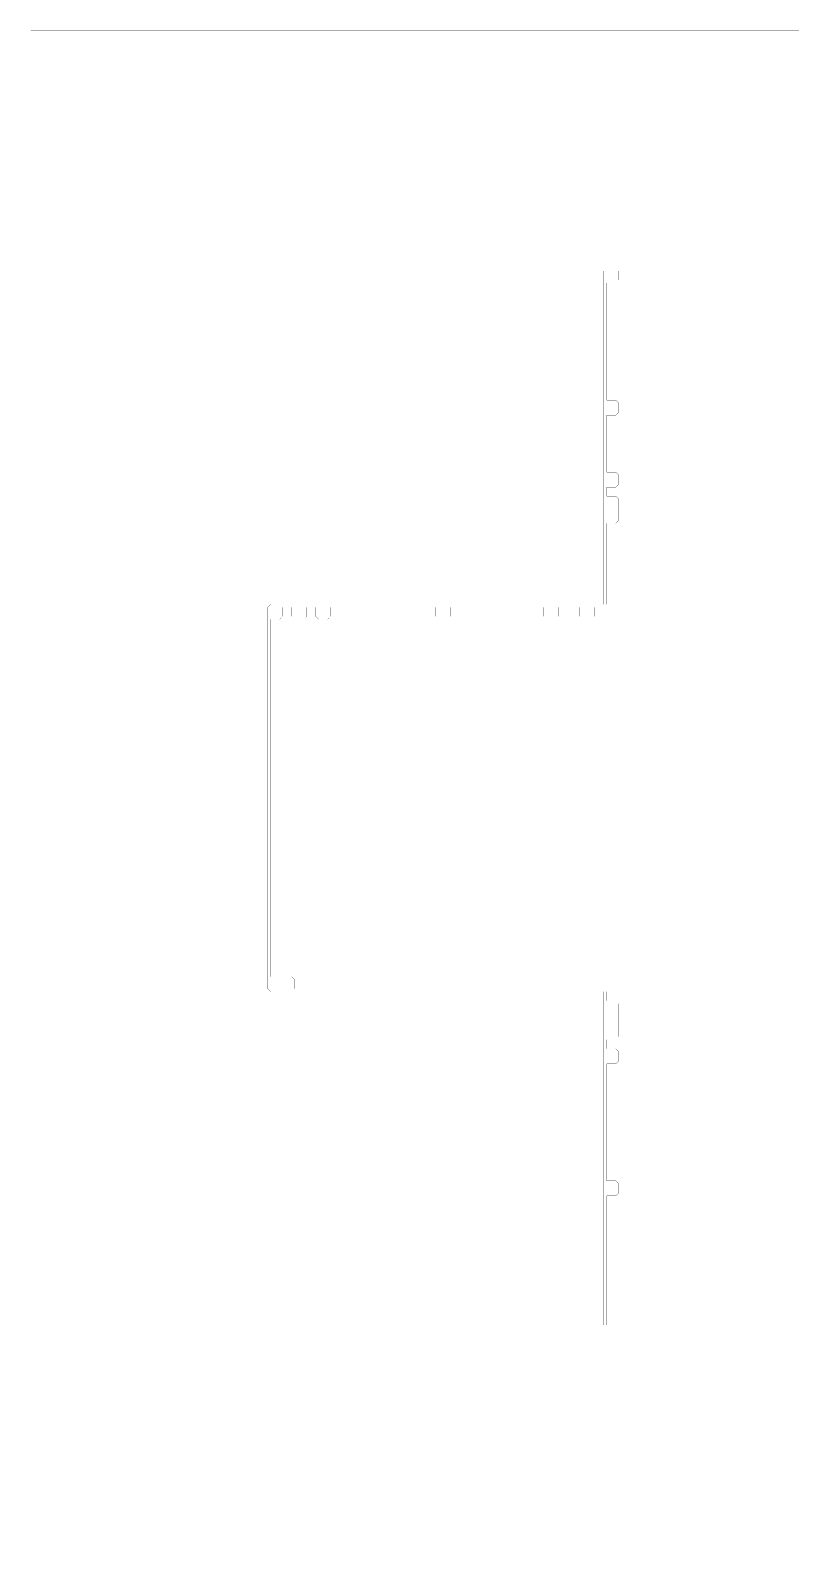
# Model space of a CAD drawing. Header units: metres. Extents: x 0 to 4960, y -4960 to 0.
# Drawn here: x 0 to 2480, y -4960 to 0 of the extents above; entities that cross this region are included whole.
import ezdxf

# ---------------------------------------------------------------- set-up
doc = ezdxf.new("R2010")
doc.units = ezdxf.units.M
doc.layers.add('conductor', color=1, linetype='Continuous')
doc.layers.add('substrate', color=5, linetype='Continuous')

msp = doc.modelspace()

# ---------------------------------------------------------------- linework, layer by layer
at = {"layer": 'conductor', "const_width": 0.5}
msp.add_lwpolyline([(2484.9, -776.5), (2475.2, -776.5), (2465.5, -776.5), (2455.8, -776.5), (2446.1, -776.5), (2436.3, -776.5), (2426.6, -776.5), (2416.9, -776.5), (2407.2, -776.5), (2397.5, -776.5), (2387.8, -776.5), (2378.1, -776.5), (2368.4, -776.5), (2358.7, -776.5), (2349, -776.5), (2339.3, -776.5), (2329.6, -776.5), (2319.9, -776.5), (2310.2, -776.5), (2300.5, -776.5), (2290.7, -776.5), (2281, -776.5), (2271.3, -776.5), (2261.6, -776.5), (2251.9, -776.5), (2242.2, -776.5), (2232.5, -776.5), (2222.8, -776.5), (2213.1, -776.5), (2203.4, -776.5), (2193.7, -776.5), (2184, -776.5), (2174.3, -776.5), (2164.6, -776.5), (2154.9, -776.5), (2145.2, -776.5), (2135.4, -776.5), (2125.7, -776.5), (2116, -776.5), (2106.3, -776.5), (2096.6, -776.5), (2086.9, -776.5), (2077.2, -776.5), (2067.5, -776.5), (2057.8, -776.5), (2048.1, -776.5), (2038.4, -776.5), (2028.7, -776.5), (2019, -776.5), (2009.3, -776.5), (1999.6, -776.5), (1989.8, -776.5), (1980.1, -776.5), (1970.4, -776.5), (1960.7, -776.5), (1951, -776.5), (1941.3, -776.5), (1931.6, -776.5), (1921.9, -776.5), (1912.2, -776.5), (1902.5, -776.5), (1902.5, -786.2), (1902.5, -795.9), (1902.5, -805.6), (1892.8, -815.4), (1883.1, -815.4), (1873.4, -815.4), (1863.7, -815.4), (1863.7, -825.1), (1863.7, -834.8), (1863.7, -844.5), (1863.7, -854.2), (1863.7, -863.9), (1863.7, -873.6), (1863.7, -883.3), (1863.7, -893), (1863.7, -902.7), (1863.7, -912.4), (1863.7, -922.1), (1863.7, -931.8), (1863.7, -941.5), (1863.7, -951.2), (1863.7, -960.9), (1863.7, -970.7), (1863.7, -980.4), (1863.7, -990.1), (1863.7, -999.8), (1863.7, -1009.5), (1863.7, -1019.2), (1863.7, -1028.9), (1863.7, -1038.6), (1863.7, -1048.3), (1863.7, -1058), (1863.7, -1067.7), (1863.7, -1077.4), (1863.7, -1087.1), (1863.7, -1096.8), (1863.7, -1106.5), (1863.7, -1116.3), (1863.7, -1126), (1863.7, -1135.7), (1863.7, -1145.4), (1863.7, -1155.1), (1863.7, -1164.8), (1863.7, -1174.5), (1863.7, -1184.2), (1863.7, -1193.9), (1873.4, -1193.9), (1883.1, -1193.9), (1892.8, -1193.9), (1902.5, -1203.6), (1902.5, -1213.3), (1902.5, -1223), (1902.5, -1232.7), (1892.8, -1242.4), (1883.1, -1242.4), (1873.4, -1242.4), (1863.7, -1242.4), (1863.7, -1252.1), (1863.7, -1261.9), (1863.7, -1271.6), (1863.7, -1281.3), (1863.7, -1291), (1863.7, -1300.7), (1863.7, -1310.4), (1863.7, -1320.1), (1863.7, -1329.8), (1863.7, -1339.5), (1863.7, -1349.2), (1863.7, -1358.9), (1863.7, -1368.6), (1863.7, -1378.3), (1863.7, -1388), (1863.7, -1397.7), (1863.7, -1407.5), (1863.7, -1417.2), (1863.7, -1426.9), (1873.4, -1426.9), (1883.1, -1426.9), (1892.8, -1426.9), (1902.5, -1436.6), (1902.5, -1446.3), (1902.5, -1456), (1902.5, -1465.7), (1892.8, -1475.4), (1883.1, -1475.4), (1873.4, -1475.4), (1863.7, -1475.4), (1863.7, -1485.1), (1863.7, -1494.8), (1863.7, -1504.5), (1873.4, -1504.5), (1883.1, -1504.5), (1892.8, -1504.5), (1902.5, -1514.2), (1902.5, -1523.9), (1902.5, -1533.6), (1902.5, -1543.3), (1902.5, -1553), (1902.5, -1562.8), (1902.5, -1572.5), (1902.5, -1582.2), (1892.8, -1591.9), (1883.1, -1591.9), (1873.4, -1591.9), (1863.7, -1591.9), (1863.7, -1601.6), (1863.7, -1611.3), (1863.7, -1621), (1863.7, -1630.7), (1863.7, -1640.4), (1863.7, -1650.1), (1863.7, -1659.8), (1863.7, -1669.5), (1863.7, -1679.2), (1863.7, -1688.9), (1863.7, -1698.6), (1863.7, -1708.4), (1863.7, -1718.1), (1863.7, -1727.8), (1863.7, -1737.5), (1863.7, -1747.2), (1863.7, -1756.9), (1863.7, -1766.6), (1863.7, -1776.3), (1863.7, -1786), (1863.7, -1795.7), (1863.7, -1805.4), (1863.7, -1815.1), (1863.7, -1824.8), (1863.7, -1834.5), (1863.7, -1844.2), (1863.7, -1854), (1854, -1863.7), (1844.2, -1863.7), (1834.5, -1863.7), (1824.8, -1863.7), (1824.8, -1873.4), (1824.8, -1883.1), (1824.8, -1892.8), (1815.1, -1902.5), (1805.4, -1902.5), (1795.7, -1902.5), (1786, -1902.5), (1776.3, -1892.8), (1776.3, -1883.1), (1776.3, -1873.4), (1776.3, -1863.7), (1766.6, -1863.7), (1756.9, -1863.7), (1747.2, -1863.7), (1737.5, -1863.7), (1727.8, -1863.7), (1718.1, -1863.7), (1708.4, -1863.7), (1708.4, -1873.4), (1708.4, -1883.1), (1708.4, -1892.8), (1698.6, -1902.5), (1688.9, -1902.5), (1679.2, -1902.5), (1669.5, -1902.5), (1659.8, -1892.8), (1659.8, -1883.1), (1659.8, -1873.4), (1659.8, -1863.7), (1650.1, -1863.7), (1640.4, -1863.7), (1630.7, -1863.7), (1621, -1863.7), (1611.3, -1863.7), (1601.6, -1863.7), (1591.9, -1863.7), (1582.2, -1863.7), (1572.5, -1863.7), (1562.8, -1863.7), (1553, -1863.7), (1543.3, -1863.7), (1533.6, -1863.7), (1523.9, -1863.7), (1514.2, -1863.7), (1504.5, -1863.7), (1494.8, -1863.7), (1485.1, -1863.7), (1475.4, -1863.7), (1465.7, -1863.7), (1456, -1863.7), (1446.3, -1863.7), (1436.6, -1863.7), (1426.9, -1863.7), (1417.2, -1863.7), (1407.5, -1863.7), (1397.7, -1863.7), (1388, -1863.7), (1378.3, -1863.7), (1368.6, -1863.7), (1358.9, -1863.7), (1358.9, -1873.4), (1358.9, -1883.1), (1358.9, -1892.8), (1349.2, -1902.5), (1339.5, -1902.5), (1329.8, -1902.5), (1320.1, -1902.5), (1310.4, -1892.8), (1310.4, -1883.1), (1310.4, -1873.4), (1310.4, -1863.7), (1300.7, -1863.7), (1291, -1863.7), (1281.3, -1863.7), (1271.6, -1863.7), (1261.9, -1863.7), (1252.1, -1863.7), (1242.4, -1863.7), (1232.7, -1863.7), (1223, -1863.7), (1213.3, -1863.7), (1203.6, -1863.7), (1193.9, -1863.7), (1184.2, -1863.7), (1174.5, -1863.7), (1164.8, -1863.7), (1155.1, -1863.7), (1145.4, -1863.7), (1135.7, -1863.7), (1126, -1863.7), (1116.3, -1863.7), (1106.5, -1863.7), (1096.8, -1863.7), (1087.1, -1863.7), (1077.4, -1863.7), (1067.7, -1863.7), (1058, -1863.7), (1048.3, -1863.7), (1038.6, -1863.7), (1028.9, -1863.7), (1019.2, -1863.7), (1009.5, -1863.7), (999.8, -1863.7), (990.1, -1863.7), (980.4, -1863.7), (970.7, -1863.7), (970.7, -1873.4), (970.7, -1883.1), (970.7, -1892.8), (960.9, -1902.5), (951.2, -1902.5), (941.5, -1902.5), (931.8, -1902.5), (922.1, -1892.8), (922.1, -1883.1), (922.1, -1873.4), (922.1, -1863.7), (912.4, -1863.7), (902.7, -1863.7), (893, -1863.7), (893, -1873.4), (893, -1883.1), (893, -1892.8), (883.3, -1902.5), (873.6, -1902.5), (863.9, -1902.5), (854.2, -1902.5), (844.5, -1892.8), (844.5, -1883.1), (844.5, -1873.4), (844.5, -1863.7), (834.8, -1863.7), (825.1, -1863.7), (815.4, -1863.7), (815.4, -1873.4), (815.4, -1883.1), (815.4, -1892.8), (805.6, -1902.5), (795.9, -1902.5), (786.2, -1902.5), (776.5, -1902.5), (776.5, -1912.2), (776.5, -1921.9), (776.5, -1931.6), (776.5, -1941.3), (776.5, -1951), (776.5, -1960.7), (776.5, -1970.4), (776.5, -1980.1), (776.5, -1989.8), (776.5, -1999.6), (776.5, -2009.3), (776.5, -2019), (776.5, -2028.7), (776.5, -2038.4), (776.5, -2048.1), (776.5, -2057.8), (776.5, -2067.5), (776.5, -2077.2), (776.5, -2086.9), (776.5, -2096.6), (776.5, -2106.3), (776.5, -2116), (776.5, -2125.7), (776.5, -2135.4), (776.5, -2145.2), (776.5, -2154.9), (776.5, -2164.6), (776.5, -2174.3), (776.5, -2184), (776.5, -2193.7), (776.5, -2203.4), (776.5, -2213.1), (776.5, -2222.8), (776.5, -2232.5), (776.5, -2242.2), (776.5, -2251.9), (776.5, -2261.6), (776.5, -2271.3), (776.5, -2281), (776.5, -2290.7), (776.5, -2300.5), (776.5, -2310.2), (776.5, -2319.9), (776.5, -2329.6), (776.5, -2339.3), (776.5, -2349), (776.5, -2358.7), (776.5, -2368.4), (776.5, -2378.1), (776.5, -2387.8), (776.5, -2397.5), (776.5, -2407.2), (776.5, -2416.9), (776.5, -2426.6), (776.5, -2436.3), (776.5, -2446.1), (776.5, -2455.8), (776.5, -2465.5), (776.5, -2475.2), (776.5, -2484.9), (776.5, -2494.6), (776.5, -2504.3), (776.5, -2514), (776.5, -2523.7), (776.5, -2533.4), (776.5, -2543.1), (776.5, -2552.8), (776.5, -2562.5), (776.5, -2572.2), (776.5, -2581.9), (776.5, -2591.7), (776.5, -2601.4), (776.5, -2611.1), (776.5, -2620.8), (776.5, -2630.5), (776.5, -2640.2), (776.5, -2649.9), (776.5, -2659.6), (776.5, -2669.3), (776.5, -2679), (776.5, -2688.7), (776.5, -2698.4), (776.5, -2708.1), (776.5, -2717.8), (776.5, -2727.5), (776.5, -2737.3), (776.5, -2747), (776.5, -2756.7), (776.5, -2766.4), (776.5, -2776.1), (776.5, -2785.8), (776.5, -2795.5), (776.5, -2805.2), (776.5, -2814.9), (776.5, -2824.6), (776.5, -2834.3), (776.5, -2844), (776.5, -2853.7), (776.5, -2863.4), (776.5, -2873.1), (776.5, -2882.8), (776.5, -2892.6), (776.5, -2902.3), (776.5, -2912), (776.5, -2921.7), (776.5, -2931.4), (776.5, -2941.1), (776.5, -2950.8), (776.5, -2960.5), (776.5, -2970.2), (776.5, -2979.9), (776.5, -2989.6), (776.5, -2999.3), (776.5, -3009), (776.5, -3018.7), (776.5, -3028.4), (776.5, -3038.2), (776.5, -3047.9), (776.5, -3057.6), (786.2, -3057.6), (795.9, -3057.6), (805.6, -3057.6), (815.4, -3057.6), (825.1, -3057.6), (834.8, -3057.6), (844.5, -3057.6), (854.2, -3067.3), (854.2, -3077), (854.2, -3086.7), (854.2, -3096.4), (863.9, -3096.4), (873.6, -3096.4), (883.3, -3096.4), (893, -3096.4), (902.7, -3096.4), (912.4, -3096.4), (922.1, -3096.4), (931.8, -3096.4), (941.5, -3096.4), (951.2, -3096.4), (960.9, -3096.4), (970.7, -3096.4), (980.4, -3096.4), (990.1, -3096.4), (999.8, -3096.4), (1009.5, -3096.4), (1019.2, -3096.4), (1028.9, -3096.4), (1038.6, -3096.4), (1048.3, -3096.4), (1058, -3096.4), (1067.7, -3096.4), (1077.4, -3096.4), (1087.1, -3096.4), (1096.8, -3096.4), (1106.5, -3096.4), (1116.3, -3096.4), (1126, -3096.4), (1135.7, -3096.4), (1145.4, -3096.4), (1155.1, -3096.4), (1164.8, -3096.4), (1174.5, -3096.4), (1184.2, -3096.4), (1193.9, -3096.4), (1203.6, -3096.4), (1213.3, -3096.4), (1223, -3096.4), (1232.7, -3096.4), (1242.4, -3096.4), (1252.1, -3096.4), (1261.9, -3096.4), (1271.6, -3096.4), (1281.3, -3096.4), (1291, -3096.4), (1300.7, -3096.4), (1310.4, -3096.4), (1320.1, -3096.4), (1329.8, -3096.4), (1339.5, -3096.4), (1349.2, -3096.4), (1358.9, -3096.4), (1368.6, -3096.4), (1378.3, -3096.4), (1388, -3096.4), (1397.7, -3096.4), (1407.5, -3096.4), (1417.2, -3096.4), (1426.9, -3096.4), (1436.6, -3096.4), (1446.3, -3096.4), (1456, -3096.4), (1465.7, -3096.4), (1475.4, -3096.4), (1485.1, -3096.4), (1494.8, -3096.4), (1504.5, -3096.4), (1514.2, -3096.4), (1523.9, -3096.4), (1533.6, -3096.4), (1543.3, -3096.4), (1553, -3096.4), (1562.8, -3096.4), (1572.5, -3096.4), (1582.2, -3096.4), (1591.9, -3096.4), (1601.6, -3096.4), (1611.3, -3096.4), (1621, -3096.4), (1630.7, -3096.4), (1640.4, -3096.4), (1650.1, -3096.4), (1659.8, -3096.4), (1669.5, -3096.4), (1679.2, -3096.4), (1688.9, -3096.4), (1698.6, -3096.4), (1708.4, -3096.4), (1718.1, -3096.4), (1727.8, -3096.4), (1737.5, -3096.4), (1747.2, -3096.4), (1756.9, -3096.4), (1766.6, -3096.4), (1776.3, -3096.4), (1786, -3096.4), (1795.7, -3096.4), (1805.4, -3096.4), (1815.1, -3096.4), (1824.8, -3096.4), (1834.5, -3096.4), (1844.2, -3096.4), (1854, -3096.4), (1863.7, -3106.1), (1863.7, -3115.8), (1863.7, -3125.5), (1863.7, -3135.2), (1873.4, -3135.2), (1883.1, -3135.2), (1892.8, -3135.2), (1902.5, -3144.9), (1902.5, -3154.6), (1902.5, -3164.3), (1902.5, -3174), (1902.5, -3183.8), (1902.5, -3193.5), (1902.5, -3203.2), (1902.5, -3212.9), (1902.5, -3222.6), (1902.5, -3232.3), (1902.5, -3242), (1902.5, -3251.7), (1892.8, -3261.4), (1883.1, -3261.4), (1873.4, -3261.4), (1863.7, -3261.4), (1863.7, -3271.1), (1863.7, -3280.8), (1863.7, -3290.5), (1873.4, -3290.5), (1883.1, -3290.5), (1892.8, -3290.5), (1902.5, -3300.2), (1902.5, -3309.9), (1902.5, -3319.6), (1902.5, -3329.4), (1892.8, -3339.1), (1883.1, -3339.1), (1873.4, -3339.1), (1863.7, -3339.1), (1863.7, -3348.8), (1863.7, -3358.5), (1863.7, -3368.2), (1863.7, -3377.9), (1863.7, -3387.6), (1863.7, -3397.3), (1863.7, -3407), (1863.7, -3416.7), (1863.7, -3426.4), (1863.7, -3436.1), (1863.7, -3445.8), (1863.7, -3455.5), (1863.7, -3465.2), (1863.7, -3474.9), (1863.7, -3484.7), (1863.7, -3494.4), (1863.7, -3504.1), (1863.7, -3513.8), (1863.7, -3523.5), (1863.7, -3533.2), (1863.7, -3542.9), (1863.7, -3552.6), (1863.7, -3562.3), (1863.7, -3572), (1863.7, -3581.7), (1863.7, -3591.4), (1863.7, -3601.1), (1863.7, -3610.8), (1863.7, -3620.5), (1863.7, -3630.3), (1863.7, -3640), (1863.7, -3649.7), (1863.7, -3659.4), (1863.7, -3669.1), (1863.7, -3678.8), (1863.7, -3688.5), (1863.7, -3698.2), (1863.7, -3707.9), (1863.7, -3717.6), (1873.4, -3717.6), (1883.1, -3717.6), (1892.8, -3717.6), (1902.5, -3727.3), (1902.5, -3737), (1902.5, -3746.7), (1902.5, -3756.4), (1892.8, -3766.1), (1883.1, -3766.1), (1873.4, -3766.1), (1863.7, -3766.1), (1863.7, -3775.9), (1863.7, -3785.6), (1863.7, -3795.3), (1863.7, -3805), (1863.7, -3814.7), (1863.7, -3824.4), (1863.7, -3834.1), (1863.7, -3843.8), (1863.7, -3853.5), (1863.7, -3863.2), (1863.7, -3872.9), (1863.7, -3882.6), (1863.7, -3892.3), (1863.7, -3902), (1863.7, -3911.7), (1863.7, -3921.5), (1863.7, -3931.2), (1863.7, -3940.9), (1863.7, -3950.6), (1863.7, -3960.3), (1863.7, -3970), (1863.7, -3979.7), (1863.7, -3989.4), (1863.7, -3999.1), (1863.7, -4008.8), (1863.7, -4018.5), (1863.7, -4028.2), (1863.7, -4037.9), (1863.7, -4047.6), (1863.7, -4057.3), (1863.7, -4067), (1863.7, -4076.8), (1863.7, -4086.5), (1863.7, -4096.2), (1863.7, -4105.9), (1863.7, -4115.6), (1863.7, -4125.3), (1863.7, -4135), (1863.7, -4144.7), (1863.7, -4154.4), (1863.7, -4164.1), (1863.7, -4173.8), (1863.7, -4183.5), (1873.4, -4183.5), (1883.1, -4183.5), (1892.8, -4183.5), (1902.5, -4183.5), (1912.2, -4183.5), (1921.9, -4183.5), (1931.6, -4183.5), (1941.3, -4183.5), (1951, -4183.5), (1960.7, -4183.5), (1970.4, -4183.5), (1980.1, -4183.5), (1989.8, -4183.5), (1999.6, -4183.5), (2009.3, -4183.5), (2019, -4183.5), (2028.7, -4183.5), (2038.4, -4183.5), (2048.1, -4183.5), (2057.8, -4183.5), (2067.5, -4183.5), (2077.2, -4183.5), (2086.9, -4183.5), (2096.6, -4183.5), (2106.3, -4183.5), (2116, -4183.5), (2125.7, -4183.5), (2135.4, -4183.5), (2145.2, -4183.5), (2154.9, -4183.5), (2164.6, -4183.5), (2174.3, -4183.5), (2184, -4183.5), (2193.7, -4183.5), (2203.4, -4183.5), (2213.1, -4183.5), (2222.8, -4183.5), (2232.5, -4183.5), (2242.2, -4183.5), (2251.9, -4183.5), (2261.6, -4183.5), (2271.3, -4183.5), (2281, -4183.5), (2290.7, -4183.5), (2300.5, -4183.5), (2310.2, -4183.5), (2319.9, -4183.5), (2329.6, -4183.5), (2339.3, -4183.5), (2349, -4183.5), (2358.7, -4183.5), (2368.4, -4183.5), (2378.1, -4183.5), (2387.8, -4183.5), (2397.5, -4183.5), (2407.2, -4183.5), (2416.9, -4183.5), (2426.6, -4183.5), (2436.3, -4183.5), (2446.1, -4183.5), (2455.8, -4183.5), (2465.5, -4183.5), (2475.2, -4183.5), (2484.9, -4183.5)], dxfattribs=at)
at = {"layer": 'substrate', "const_width": 0.5}
for points in [[(2484.9, 0), (2475.2, 0), (2465.5, 0), (2455.8, 0), (2446.1, 0), (2436.3, 0), (2426.6, 0), (2416.9, 0), (2407.2, 0), (2397.5, 0), (2387.8, 0), (2378.1, 0), (2368.4, 0), (2358.7, 0), (2349, 0), (2339.3, 0), (2329.6, 0), (2319.9, 0), (2310.2, 0), (2300.5, 0), (2290.7, 0), (2281, 0), (2271.3, 0), (2261.6, 0), (2251.9, 0), (2242.2, 0), (2232.5, 0), (2222.8, 0), (2213.1, 0), (2203.4, 0), (2193.7, 0), (2184, 0), (2174.3, 0), (2164.6, 0), (2154.9, 0), (2145.2, 0), (2135.4, 0), (2125.7, 0), (2116, 0), (2106.3, 0), (2096.6, 0), (2086.9, 0), (2077.2, 0), (2067.5, 0), (2057.8, 0), (2048.1, 0), (2038.4, 0), (2028.7, 0), (2019, 0), (2009.3, 0), (1999.6, 0), (1989.8, 0), (1980.1, 0), (1970.4, 0), (1960.7, 0), (1951, 0), (1941.3, 0), (1931.6, 0), (1921.9, 0), (1912.2, 0), (1902.5, 0), (1892.8, 0), (1883.1, 0), (1873.4, 0), (1863.7, 0), (1854, 0), (1844.2, 0), (1834.5, 0), (1824.8, 0), (1815.1, 0), (1805.4, 0), (1795.7, 0), (1786, 0), (1776.3, 0), (1766.6, 0), (1756.9, 0), (1747.2, 0), (1737.5, 0), (1727.8, 0), (1718.1, 0), (1708.4, 0), (1698.6, 0), (1688.9, 0), (1679.2, 0), (1669.5, 0), (1659.8, 0), (1650.1, 0), (1640.4, 0), (1630.7, 0), (1621, 0), (1611.3, 0), (1601.6, 0), (1591.9, 0), (1582.2, 0), (1572.5, 0), (1562.8, 0), (1553, 0), (1543.3, 0), (1533.6, 0), (1523.9, 0), (1514.2, 0), (1504.5, 0), (1494.8, 0), (1485.1, 0), (1475.4, 0), (1465.7, 0), (1456, 0), (1446.3, 0), (1436.6, 0), (1426.9, 0), (1417.2, 0), (1407.5, 0), (1397.7, 0), (1388, 0), (1378.3, 0), (1368.6, 0), (1358.9, 0), (1349.2, 0), (1339.5, 0), (1329.8, 0), (1320.1, 0), (1310.4, 0), (1300.7, 0), (1291, 0), (1281.3, 0), (1271.6, 0), (1261.9, 0), (1252.1, 0), (1242.4, 0), (1232.7, 0), (1223, 0), (1213.3, 0), (1203.6, 0), (1193.9, 0), (1184.2, 0), (1174.5, 0), (1164.8, 0), (1155.1, 0), (1145.4, 0), (1135.7, 0), (1126, 0), (1116.3, 0), (1106.5, 0), (1096.8, 0), (1087.1, 0), (1077.4, 0), (1067.7, 0), (1058, 0), (1048.3, 0), (1038.6, 0), (1028.9, 0), (1019.2, 0), (1009.5, 0), (999.8, 0), (990.1, 0), (980.4, 0), (970.7, 0), (960.9, 0), (951.2, 0), (941.5, 0), (931.8, 0), (922.1, 0), (912.4, 0), (902.7, 0), (893, 0), (883.3, 0), (873.6, 0), (863.9, 0), (854.2, 0), (844.5, 0), (834.8, 0), (825.1, 0), (815.4, 0), (805.6, 0), (795.9, 0), (786.2, 0), (776.5, 0), (766.8, 0), (757.1, 0), (747.4, 0), (737.7, 0), (728, 0), (718.3, 0), (708.6, 0), (698.9, 0), (689.2, 0), (679.5, 0), (669.8, 0), (660, 0), (650.3, 0), (640.6, 0), (630.9, 0), (621.2, 0), (611.5, 0), (601.8, 0), (592.1, 0), (582.4, 0), (572.7, 0), (563, 0), (553.3, 0), (543.6, 0), (533.9, 0), (524.2, 0), (514.4, 0), (504.7, 0), (495, 0), (485.3, 0), (475.6, 0), (465.9, 0), (456.2, 0), (446.5, 0), (436.8, 0), (427.1, 0), (417.4, 0), (407.7, 0), (398, 0), (388.3, 0), (378.6, 0), (368.8, 0), (359.1, 0), (349.4, 0), (339.7, 0), (330, 0), (320.3, 0), (310.6, 0), (300.9, 0), (291.2, 0), (281.5, 0), (271.8, 0), (262.1, 0), (252.4, 0), (242.7, 0), (233, 0), (223.3, 0), (213.5, 0), (203.8, 0), (194.1, 0), (184.4, 0), (174.7, 0), (165, 0), (155.3, 0), (145.6, 0), (135.9, 0), (126.2, 0), (116.5, 0), (106.8, 0), (97.1, 0), (87.4, 0), (77.7, 0), (67.9, 0), (58.2, 0), (48.5, 0), (38.8, 0), (29.1, 0), (19.4, 0), (9.7, 0), (0, 0), (0, -9.7), (0, -19.4), (0, -29.1), (0, -38.8), (0, -48.5), (0, -58.2), (0, -67.9), (0, -77.7), (0, -87.4), (0, -97.1), (0, -106.8), (0, -116.5), (0, -126.2), (0, -135.9), (0, -145.6), (0, -155.3), (0, -165), (0, -174.7), (0, -184.4), (0, -194.1), (0, -203.8), (0, -213.5), (0, -223.3), (0, -233), (0, -242.7), (0, -252.4), (0, -262.1), (0, -271.8), (0, -281.5), (0, -291.2), (0, -300.9), (0, -310.6), (0, -320.3), (0, -330), (0, -339.7), (0, -349.4), (0, -359.1), (0, -368.8), (0, -378.6), (0, -388.3), (0, -398), (0, -407.7), (0, -417.4), (0, -427.1), (0, -436.8), (0, -446.5), (0, -456.2), (0, -465.9), (0, -475.6), (0, -485.3), (0, -495), (0, -504.7), (0, -514.4), (0, -524.2), (0, -533.9), (0, -543.6), (0, -553.3), (0, -563), (0, -572.7), (0, -582.4), (0, -592.1), (0, -601.8), (0, -611.5), (0, -621.2), (0, -630.9), (0, -640.6), (0, -650.3), (0, -660), (0, -669.8), (0, -679.5), (0, -689.2), (0, -698.9), (0, -708.6), (0, -718.3), (0, -728), (0, -737.7), (0, -747.4), (0, -757.1), (0, -766.8), (0, -776.5), (0, -786.2), (0, -795.9), (0, -805.6), (0, -815.4), (0, -825.1), (0, -834.8), (0, -844.5), (0, -854.2), (0, -863.9), (0, -873.6), (0, -883.3), (0, -893), (0, -902.7), (0, -912.4), (0, -922.1), (0, -931.8), (0, -941.5), (0, -951.2), (0, -960.9), (0, -970.7), (0, -980.4), (0, -990.1), (0, -999.8), (0, -1009.5), (0, -1019.2), (0, -1028.9), (0, -1038.6), (0, -1048.3), (0, -1058), (0, -1067.7), (0, -1077.4), (0, -1087.1), (0, -1096.8), (0, -1106.5), (0, -1116.3), (0, -1126), (0, -1135.7), (0, -1145.4), (0, -1155.1), (0, -1164.8), (0, -1174.5), (0, -1184.2), (0, -1193.9), (0, -1203.6), (0, -1213.3), (0, -1223), (0, -1232.7), (0, -1242.4), (0, -1252.1), (0, -1261.9), (0, -1271.6), (0, -1281.3), (0, -1291), (0, -1300.7), (0, -1310.4), (0, -1320.1), (0, -1329.8), (0, -1339.5), (0, -1349.2), (0, -1358.9), (0, -1368.6), (0, -1378.3), (0, -1388), (0, -1397.7), (0, -1407.5), (0, -1417.2), (0, -1426.9), (0, -1436.6), (0, -1446.3), (0, -1456), (0, -1465.7), (0, -1475.4), (0, -1485.1), (0, -1494.8), (0, -1504.5), (0, -1514.2), (0, -1523.9), (0, -1533.6), (0, -1543.3), (0, -1553), (0, -1562.8), (0, -1572.5), (0, -1582.2), (0, -1591.9), (0, -1601.6), (0, -1611.3), (0, -1621), (0, -1630.7), (0, -1640.4), (0, -1650.1), (0, -1659.8), (0, -1669.5), (0, -1679.2), (0, -1688.9), (0, -1698.6), (0, -1708.4), (0, -1718.1), (0, -1727.8), (0, -1737.5), (0, -1747.2), (0, -1756.9), (0, -1766.6), (0, -1776.3), (0, -1786), (0, -1795.7), (0, -1805.4), (0, -1815.1), (0, -1824.8), (0, -1834.5), (0, -1844.2), (0, -1854), (0, -1863.7), (0, -1873.4), (0, -1883.1), (0, -1892.8), (0, -1902.5), (0, -1912.2), (0, -1921.9), (0, -1931.6), (0, -1941.3), (0, -1951), (0, -1960.7), (0, -1970.4), (0, -1980.1), (0, -1989.8), (0, -1999.6), (0, -2009.3), (0, -2019), (0, -2028.7), (0, -2038.4), (0, -2048.1), (0, -2057.8), (0, -2067.5), (0, -2077.2), (0, -2086.9), (0, -2096.6), (0, -2106.3), (0, -2116), (0, -2125.7), (0, -2135.4), (0, -2145.2), (0, -2154.9), (0, -2164.6), (0, -2174.3), (0, -2184), (0, -2193.7), (0, -2203.4), (0, -2213.1), (0, -2222.8), (0, -2232.5), (0, -2242.2), (0, -2251.9), (0, -2261.6), (0, -2271.3), (0, -2281), (0, -2290.7), (0, -2300.5), (0, -2310.2), (0, -2319.9), (0, -2329.6), (0, -2339.3), (0, -2349), (0, -2358.7), (0, -2368.4), (0, -2378.1), (0, -2387.8), (0, -2397.5), (0, -2407.2), (0, -2416.9), (0, -2426.6), (0, -2436.3), (0, -2446.1), (0, -2455.8), (0, -2465.5), (0, -2475.2), (0, -2484.9), (0, -2494.6), (0, -2504.3), (0, -2514), (0, -2523.7), (0, -2533.4), (0, -2543.1), (0, -2552.8), (0, -2562.5), (0, -2572.2), (0, -2581.9), (0, -2591.7), (0, -2601.4), (0, -2611.1), (0, -2620.8), (0, -2630.5), (0, -2640.2), (0, -2649.9), (0, -2659.6), (0, -2669.3), (0, -2679), (0, -2688.7), (0, -2698.4), (0, -2708.1), (0, -2717.8), (0, -2727.5), (0, -2737.3), (0, -2747), (0, -2756.7), (0, -2766.4), (0, -2776.1), (0, -2785.8), (0, -2795.5), (0, -2805.2), (0, -2814.9), (0, -2824.6), (0, -2834.3), (0, -2844), (0, -2853.7), (0, -2863.4), (0, -2873.1), (0, -2882.8), (0, -2892.6), (0, -2902.3), (0, -2912), (0, -2921.7), (0, -2931.4), (0, -2941.1), (0, -2950.8), (0, -2960.5), (0, -2970.2), (0, -2979.9), (0, -2989.6), (0, -2999.3), (0, -3009), (0, -3018.7), (0, -3028.4), (0, -3038.2), (0, -3047.9), (0, -3057.6), (0, -3067.3), (0, -3077), (0, -3086.7), (0, -3096.4), (0, -3106.1), (0, -3115.8), (0, -3125.5), (0, -3135.2), (0, -3144.9), (0, -3154.6), (0, -3164.3), (0, -3174), (0, -3183.8), (0, -3193.5), (0, -3203.2), (0, -3212.9), (0, -3222.6), (0, -3232.3), (0, -3242), (0, -3251.7), (0, -3261.4), (0, -3271.1), (0, -3280.8), (0, -3290.5), (0, -3300.2), (0, -3309.9), (0, -3319.6), (0, -3329.4), (0, -3339.1), (0, -3348.8), (0, -3358.5), (0, -3368.2), (0, -3377.9), (0, -3387.6), (0, -3397.3), (0, -3407), (0, -3416.7), (0, -3426.4), (0, -3436.1), (0, -3445.8), (0, -3455.5), (0, -3465.2), (0, -3474.9), (0, -3484.7), (0, -3494.4), (0, -3504.1), (0, -3513.8), (0, -3523.5), (0, -3533.2), (0, -3542.9), (0, -3552.6), (0, -3562.3), (0, -3572), (0, -3581.7), (0, -3591.4), (0, -3601.1), (0, -3610.8), (0, -3620.5), (0, -3630.3), (0, -3640), (0, -3649.7), (0, -3659.4), (0, -3669.1), (0, -3678.8), (0, -3688.5), (0, -3698.2), (0, -3707.9), (0, -3717.6), (0, -3727.3), (0, -3737), (0, -3746.7), (0, -3756.4), (0, -3766.1), (0, -3775.9), (0, -3785.6), (0, -3795.3), (0, -3805), (0, -3814.7), (0, -3824.4), (0, -3834.1), (0, -3843.8), (0, -3853.5), (0, -3863.2), (0, -3872.9), (0, -3882.6), (0, -3892.3), (0, -3902), (0, -3911.7), (0, -3921.5), (0, -3931.2), (0, -3940.9), (0, -3950.6), (0, -3960.3), (0, -3970), (0, -3979.7), (0, -3989.4), (0, -3999.1), (0, -4008.8), (0, -4018.5), (0, -4028.2), (0, -4037.9), (0, -4047.6), (0, -4057.3), (0, -4067), (0, -4076.8), (0, -4086.5), (0, -4096.2), (0, -4105.9), (0, -4115.6), (0, -4125.3), (0, -4135), (0, -4144.7), (0, -4154.4), (0, -4164.1), (0, -4173.8), (0, -4183.5), (0, -4193.2), (0, -4202.9), (0, -4212.6), (0, -4222.4), (0, -4232.1), (0, -4241.8), (0, -4251.5), (0, -4261.2), (0, -4270.9), (0, -4280.6), (0, -4290.3), (0, -4300), (0, -4309.7), (0, -4319.4), (0, -4329.1), (0, -4338.8), (0, -4348.5), (0, -4358.2), (0, -4368), (0, -4377.7), (0, -4387.4), (0, -4397.1), (0, -4406.8), (0, -4416.5), (0, -4426.2), (0, -4435.9), (0, -4445.6), (0, -4455.3), (0, -4465), (0, -4474.7), (0, -4484.4), (0, -4494.1), (0, -4503.8), (0, -4513.6), (0, -4523.3), (0, -4533), (0, -4542.7), (0, -4552.4), (0, -4562.1), (0, -4571.8), (0, -4581.5), (0, -4591.2), (0, -4600.9), (0, -4610.6), (0, -4620.3), (0, -4630), (0, -4639.7), (0, -4649.4), (0, -4659.1), (0, -4668.9), (0, -4678.6), (0, -4688.3), (0, -4698), (0, -4707.7), (0, -4717.4), (0, -4727.1), (0, -4736.8), (0, -4746.5), (0, -4756.2), (0, -4765.9), (0, -4775.6), (0, -4785.3), (0, -4795), (0, -4804.7), (0, -4814.5), (0, -4824.2), (0, -4833.9), (0, -4843.6), (0, -4853.3), (0, -4863), (0, -4872.7), (0, -4882.4), (0, -4892.1), (0, -4901.8), (0, -4911.5), (0, -4921.2), (0, -4930.9), (0, -4940.6), (0, -4950.3), (0, -4960.1), (9.7, -4960.1), (19.4, -4960.1), (29.1, -4960.1), (38.8, -4960.1), (48.5, -4960.1), (58.2, -4960.1), (67.9, -4960.1), (77.7, -4960.1), (87.4, -4960.1), (97.1, -4960.1), (106.8, -4960.1), (116.5, -4960.1), (126.2, -4960.1), (135.9, -4960.1), (145.6, -4960.1), (155.3, -4960.1), (165, -4960.1), (174.7, -4960.1), (184.4, -4960.1), (194.1, -4960.1), (203.8, -4960.1), (213.5, -4960.1), (223.3, -4960.1), (233, -4960.1), (242.7, -4960.1), (252.4, -4960.1), (262.1, -4960.1), (271.8, -4960.1), (281.5, -4960.1), (291.2, -4960.1), (300.9, -4960.1), (310.6, -4960.1), (320.3, -4960.1), (330, -4960.1), (339.7, -4960.1), (349.4, -4960.1), (359.1, -4960.1), (368.8, -4960.1), (378.6, -4960.1), (388.3, -4960.1), (398, -4960.1), (407.7, -4960.1), (417.4, -4960.1), (427.1, -4960.1), (436.8, -4960.1), (446.5, -4960.1), (456.2, -4960.1), (465.9, -4960.1), (475.6, -4960.1), (485.3, -4960.1), (495, -4960.1), (504.7, -4960.1), (514.4, -4960.1), (524.2, -4960.1), (533.9, -4960.1), (543.6, -4960.1), (553.3, -4960.1), (563, -4960.1), (572.7, -4960.1), (582.4, -4960.1), (592.1, -4960.1), (601.8, -4960.1), (611.5, -4960.1), (621.2, -4960.1), (630.9, -4960.1), (640.6, -4960.1), (650.3, -4960.1), (660, -4960.1), (669.8, -4960.1), (679.5, -4960.1), (689.2, -4960.1), (698.9, -4960.1), (708.6, -4960.1), (718.3, -4960.1), (728, -4960.1), (737.7, -4960.1), (747.4, -4960.1), (757.1, -4960.1), (766.8, -4960.1), (776.5, -4960.1), (786.2, -4960.1), (795.9, -4960.1), (805.6, -4960.1), (815.4, -4960.1), (825.1, -4960.1), (834.8, -4960.1), (844.5, -4960.1), (854.2, -4960.1), (863.9, -4960.1), (873.6, -4960.1), (883.3, -4960.1), (893, -4960.1), (902.7, -4960.1), (912.4, -4960.1), (922.1, -4960.1), (931.8, -4960.1), (941.5, -4960.1), (951.2, -4960.1), (960.9, -4960.1), (970.7, -4960.1), (980.4, -4960.1), (990.1, -4960.1), (999.8, -4960.1), (1009.5, -4960.1), (1019.2, -4960.1), (1028.9, -4960.1), (1038.6, -4960.1), (1048.3, -4960.1), (1058, -4960.1), (1067.7, -4960.1), (1077.4, -4960.1), (1087.1, -4960.1), (1096.8, -4960.1), (1106.5, -4960.1), (1116.3, -4960.1), (1126, -4960.1), (1135.7, -4960.1), (1145.4, -4960.1), (1155.1, -4960.1), (1164.8, -4960.1), (1174.5, -4960.1), (1184.2, -4960.1), (1193.9, -4960.1), (1203.6, -4960.1), (1213.3, -4960.1), (1223, -4960.1), (1232.7, -4960.1), (1242.4, -4960.1), (1252.1, -4960.1), (1261.9, -4960.1), (1271.6, -4960.1), (1281.3, -4960.1), (1291, -4960.1), (1300.7, -4960.1), (1310.4, -4960.1), (1320.1, -4960.1), (1329.8, -4960.1), (1339.5, -4960.1), (1349.2, -4960.1), (1358.9, -4960.1), (1368.6, -4960.1), (1378.3, -4960.1), (1388, -4960.1), (1397.7, -4960.1), (1407.5, -4960.1), (1417.2, -4960.1), (1426.9, -4960.1), (1436.6, -4960.1), (1446.3, -4960.1), (1456, -4960.1), (1465.7, -4960.1), (1475.4, -4960.1), (1485.1, -4960.1), (1494.8, -4960.1), (1504.5, -4960.1), (1514.2, -4960.1), (1523.9, -4960.1), (1533.6, -4960.1), (1543.3, -4960.1), (1553, -4960.1), (1562.8, -4960.1), (1572.5, -4960.1), (1582.2, -4960.1), (1591.9, -4960.1), (1601.6, -4960.1), (1611.3, -4960.1), (1621, -4960.1), (1630.7, -4960.1), (1640.4, -4960.1), (1650.1, -4960.1), (1659.8, -4960.1), (1669.5, -4960.1), (1679.2, -4960.1), (1688.9, -4960.1), (1698.6, -4960.1), (1708.4, -4960.1), (1718.1, -4960.1), (1727.8, -4960.1), (1737.5, -4960.1), (1747.2, -4960.1), (1756.9, -4960.1), (1766.6, -4960.1), (1776.3, -4960.1), (1786, -4960.1), (1795.7, -4960.1), (1805.4, -4960.1), (1815.1, -4960.1), (1824.8, -4960.1), (1834.5, -4960.1), (1844.2, -4960.1), (1854, -4960.1), (1863.7, -4960.1), (1873.4, -4960.1), (1883.1, -4960.1), (1892.8, -4960.1), (1902.5, -4960.1), (1912.2, -4960.1), (1921.9, -4960.1), (1931.6, -4960.1), (1941.3, -4960.1), (1951, -4960.1), (1960.7, -4960.1), (1970.4, -4960.1), (1980.1, -4960.1), (1989.8, -4960.1), (1999.6, -4960.1), (2009.3, -4960.1), (2019, -4960.1), (2028.7, -4960.1), (2038.4, -4960.1), (2048.1, -4960.1), (2057.8, -4960.1), (2067.5, -4960.1), (2077.2, -4960.1), (2086.9, -4960.1), (2096.6, -4960.1), (2106.3, -4960.1), (2116, -4960.1), (2125.7, -4960.1), (2135.4, -4960.1), (2145.2, -4960.1), (2154.9, -4960.1), (2164.6, -4960.1), (2174.3, -4960.1), (2184, -4960.1), (2193.7, -4960.1), (2203.4, -4960.1), (2213.1, -4960.1), (2222.8, -4960.1), (2232.5, -4960.1), (2242.2, -4960.1), (2251.9, -4960.1), (2261.6, -4960.1), (2271.3, -4960.1), (2281, -4960.1), (2290.7, -4960.1), (2300.5, -4960.1), (2310.2, -4960.1), (2319.9, -4960.1), (2329.6, -4960.1), (2339.3, -4960.1), (2349, -4960.1), (2358.7, -4960.1), (2368.4, -4960.1), (2378.1, -4960.1), (2387.8, -4960.1), (2397.5, -4960.1), (2407.2, -4960.1), (2416.9, -4960.1), (2426.6, -4960.1), (2436.3, -4960.1), (2446.1, -4960.1), (2455.8, -4960.1), (2465.5, -4960.1), (2475.2, -4960.1), (2484.9, -4960.1)], [(2484.9, -4193.2), (2475.2, -4193.2), (2465.5, -4193.2), (2455.8, -4193.2), (2446.1, -4193.2), (2436.3, -4193.2), (2426.6, -4193.2), (2416.9, -4193.2), (2407.2, -4193.2), (2397.5, -4193.2), (2387.8, -4193.2), (2378.1, -4193.2), (2368.4, -4193.2), (2358.7, -4193.2), (2349, -4193.2), (2339.3, -4193.2), (2329.6, -4193.2), (2319.9, -4193.2), (2310.2, -4193.2), (2300.5, -4193.2), (2290.7, -4193.2), (2281, -4193.2), (2271.3, -4193.2), (2261.6, -4193.2), (2251.9, -4193.2), (2242.2, -4193.2), (2232.5, -4193.2), (2222.8, -4193.2), (2213.1, -4193.2), (2203.4, -4193.2), (2193.7, -4193.2), (2184, -4193.2), (2174.3, -4193.2), (2164.6, -4193.2), (2154.9, -4193.2), (2145.2, -4193.2), (2135.4, -4193.2), (2125.7, -4193.2), (2116, -4193.2), (2106.3, -4193.2), (2096.6, -4193.2), (2086.9, -4193.2), (2077.2, -4193.2), (2067.5, -4193.2), (2057.8, -4193.2), (2048.1, -4193.2), (2038.4, -4193.2), (2028.7, -4193.2), (2019, -4193.2), (2009.3, -4193.2), (1999.6, -4193.2), (1989.8, -4193.2), (1980.1, -4193.2), (1970.4, -4193.2), (1960.7, -4193.2), (1951, -4193.2), (1941.3, -4193.2), (1931.6, -4193.2), (1921.9, -4193.2), (1912.2, -4193.2), (1902.5, -4193.2), (1892.8, -4193.2), (1883.1, -4193.2), (1873.4, -4193.2), (1863.7, -4193.2), (1854, -4183.5), (1854, -4173.8), (1854, -4164.1), (1854, -4154.4), (1854, -4144.7), (1854, -4135), (1854, -4125.3), (1854, -4115.6), (1854, -4105.9), (1854, -4096.2), (1854, -4086.5), (1854, -4076.8), (1854, -4067), (1854, -4057.3), (1854, -4047.6), (1854, -4037.9), (1854, -4028.2), (1854, -4018.5), (1854, -4008.8), (1854, -3999.1), (1854, -3989.4), (1854, -3979.7), (1854, -3970), (1854, -3960.3), (1854, -3950.6), (1854, -3940.9), (1854, -3931.2), (1854, -3921.5), (1854, -3911.7), (1854, -3902), (1854, -3892.3), (1854, -3882.6), (1854, -3872.9), (1854, -3863.2), (1854, -3853.5), (1854, -3843.8), (1854, -3834.1), (1854, -3824.4), (1854, -3814.7), (1854, -3805), (1854, -3795.3), (1854, -3785.6), (1854, -3775.9), (1854, -3766.1), (1854, -3756.4), (1854, -3746.7), (1854, -3737), (1854, -3727.3), (1854, -3717.6), (1854, -3707.9), (1854, -3698.2), (1854, -3688.5), (1854, -3678.8), (1854, -3669.1), (1854, -3659.4), (1854, -3649.7), (1854, -3640), (1854, -3630.3), (1854, -3620.5), (1854, -3610.8), (1854, -3601.1), (1854, -3591.4), (1854, -3581.7), (1854, -3572), (1854, -3562.3), (1854, -3552.6), (1854, -3542.9), (1854, -3533.2), (1854, -3523.5), (1854, -3513.8), (1854, -3504.1), (1854, -3494.4), (1854, -3484.7), (1854, -3474.9), (1854, -3465.2), (1854, -3455.5), (1854, -3445.8), (1854, -3436.1), (1854, -3426.4), (1854, -3416.7), (1854, -3407), (1854, -3397.3), (1854, -3387.6), (1854, -3377.9), (1854, -3368.2), (1854, -3358.5), (1854, -3348.8), (1854, -3339.1), (1854, -3329.4), (1854, -3319.6), (1854, -3309.9), (1854, -3300.2), (1854, -3290.5), (1854, -3280.8), (1854, -3271.1), (1854, -3261.4), (1854, -3251.7), (1854, -3242), (1854, -3232.3), (1854, -3222.6), (1854, -3212.9), (1854, -3203.2), (1854, -3193.5), (1854, -3183.8), (1854, -3174), (1854, -3164.3), (1854, -3154.6), (1854, -3144.9), (1854, -3135.2), (1854, -3125.5), (1854, -3115.8), (1854, -3106.1), (1844.2, -3106.1), (1834.5, -3106.1), (1824.8, -3106.1), (1815.1, -3106.1), (1805.4, -3106.1), (1795.7, -3106.1), (1786, -3106.1), (1776.3, -3106.1), (1766.6, -3106.1), (1756.9, -3106.1), (1747.2, -3106.1), (1737.5, -3106.1), (1727.8, -3106.1), (1718.1, -3106.1), (1708.4, -3106.1), (1698.6, -3106.1), (1688.9, -3106.1), (1679.2, -3106.1), (1669.5, -3106.1), (1659.8, -3106.1), (1650.1, -3106.1), (1640.4, -3106.1), (1630.7, -3106.1), (1621, -3106.1), (1611.3, -3106.1), (1601.6, -3106.1), (1591.9, -3106.1), (1582.2, -3106.1), (1572.5, -3106.1), (1562.8, -3106.1), (1553, -3106.1), (1543.3, -3106.1), (1533.6, -3106.1), (1523.9, -3106.1), (1514.2, -3106.1), (1504.5, -3106.1), (1494.8, -3106.1), (1485.1, -3106.1), (1475.4, -3106.1), (1465.7, -3106.1), (1456, -3106.1), (1446.3, -3106.1), (1436.6, -3106.1), (1426.9, -3106.1), (1417.2, -3106.1), (1407.5, -3106.1), (1397.7, -3106.1), (1388, -3106.1), (1378.3, -3106.1), (1368.6, -3106.1), (1358.9, -3106.1), (1349.2, -3106.1), (1339.5, -3106.1), (1329.8, -3106.1), (1320.1, -3106.1), (1310.4, -3106.1), (1300.7, -3106.1), (1291, -3106.1), (1281.3, -3106.1), (1271.6, -3106.1), (1261.9, -3106.1), (1252.1, -3106.1), (1242.4, -3106.1), (1232.7, -3106.1), (1223, -3106.1), (1213.3, -3106.1), (1203.6, -3106.1), (1193.9, -3106.1), (1184.2, -3106.1), (1174.5, -3106.1), (1164.8, -3106.1), (1155.1, -3106.1), (1145.4, -3106.1), (1135.7, -3106.1), (1126, -3106.1), (1116.3, -3106.1), (1106.5, -3106.1), (1096.8, -3106.1), (1087.1, -3106.1), (1077.4, -3106.1), (1067.7, -3106.1), (1058, -3106.1), (1048.3, -3106.1), (1038.6, -3106.1), (1028.9, -3106.1), (1019.2, -3106.1), (1009.5, -3106.1), (999.8, -3106.1), (990.1, -3106.1), (980.4, -3106.1), (970.7, -3106.1), (960.9, -3106.1), (951.2, -3106.1), (941.5, -3106.1), (931.8, -3106.1), (922.1, -3106.1), (912.4, -3106.1), (902.7, -3106.1), (893, -3106.1), (883.3, -3106.1), (873.6, -3106.1), (863.9, -3106.1), (854.2, -3106.1), (844.5, -3106.1), (834.8, -3106.1), (825.1, -3106.1), (815.4, -3106.1), (805.6, -3106.1), (795.9, -3106.1), (786.2, -3106.1), (776.5, -3106.1), (766.8, -3096.4), (766.8, -3086.7), (766.8, -3077), (766.8, -3067.3), (766.8, -3057.6), (766.8, -3047.9), (766.8, -3038.2), (766.8, -3028.4), (766.8, -3018.7), (766.8, -3009), (766.8, -2999.3), (766.8, -2989.6), (766.8, -2979.9), (766.8, -2970.2), (766.8, -2960.5), (766.8, -2950.8), (766.8, -2941.1), (766.8, -2931.4), (766.8, -2921.7), (766.8, -2912), (766.8, -2902.3), (766.8, -2892.6), (766.8, -2882.8), (766.8, -2873.1), (766.8, -2863.4), (766.8, -2853.7), (766.8, -2844), (766.8, -2834.3), (766.8, -2824.6), (766.8, -2814.9), (766.8, -2805.2), (766.8, -2795.5), (766.8, -2785.8), (766.8, -2776.1), (766.8, -2766.4), (766.8, -2756.7), (766.8, -2747), (766.8, -2737.3), (766.8, -2727.5), (766.8, -2717.8), (766.8, -2708.1), (766.8, -2698.4), (766.8, -2688.7), (766.8, -2679), (766.8, -2669.3), (766.8, -2659.6), (766.8, -2649.9), (766.8, -2640.2), (766.8, -2630.5), (766.8, -2620.8), (766.8, -2611.1), (766.8, -2601.4), (766.8, -2591.7), (766.8, -2581.9), (766.8, -2572.2), (766.8, -2562.5), (766.8, -2552.8), (766.8, -2543.1), (766.8, -2533.4), (766.8, -2523.7), (766.8, -2514), (766.8, -2504.3), (766.8, -2494.6), (766.8, -2484.9), (766.8, -2475.2), (766.8, -2465.5), (766.8, -2455.8), (766.8, -2446.1), (766.8, -2436.3), (766.8, -2426.6), (766.8, -2416.9), (766.8, -2407.2), (766.8, -2397.5), (766.8, -2387.8), (766.8, -2378.1), (766.8, -2368.4), (766.8, -2358.7), (766.8, -2349), (766.8, -2339.3), (766.8, -2329.6), (766.8, -2319.9), (766.8, -2310.2), (766.8, -2300.5), (766.8, -2290.7), (766.8, -2281), (766.8, -2271.3), (766.8, -2261.6), (766.8, -2251.9), (766.8, -2242.2), (766.8, -2232.5), (766.8, -2222.8), (766.8, -2213.1), (766.8, -2203.4), (766.8, -2193.7), (766.8, -2184), (766.8, -2174.3), (766.8, -2164.6), (766.8, -2154.9), (766.8, -2145.2), (766.8, -2135.4), (766.8, -2125.7), (766.8, -2116), (766.8, -2106.3), (766.8, -2096.6), (766.8, -2086.9), (766.8, -2077.2), (766.8, -2067.5), (766.8, -2057.8), (766.8, -2048.1), (766.8, -2038.4), (766.8, -2028.7), (766.8, -2019), (766.8, -2009.3), (766.8, -1999.6), (766.8, -1989.8), (766.8, -1980.1), (766.8, -1970.4), (766.8, -1960.7), (766.8, -1951), (766.8, -1941.3), (766.8, -1931.6), (766.8, -1921.9), (766.8, -1912.2), (766.8, -1902.5), (766.8, -1892.8), (766.8, -1883.1), (766.8, -1873.4), (766.8, -1863.7), (776.5, -1854), (786.2, -1854), (795.9, -1854), (805.6, -1854), (815.4, -1854), (825.1, -1854), (834.8, -1854), (844.5, -1854), (854.2, -1854), (863.9, -1854), (873.6, -1854), (883.3, -1854), (893, -1854), (902.7, -1854), (912.4, -1854), (922.1, -1854), (931.8, -1854), (941.5, -1854), (951.2, -1854), (960.9, -1854), (970.7, -1854), (980.4, -1854), (990.1, -1854), (999.8, -1854), (1009.5, -1854), (1019.2, -1854), (1028.9, -1854), (1038.6, -1854), (1048.3, -1854), (1058, -1854), (1067.7, -1854), (1077.4, -1854), (1087.1, -1854), (1096.8, -1854), (1106.5, -1854), (1116.3, -1854), (1126, -1854), (1135.7, -1854), (1145.4, -1854), (1155.1, -1854), (1164.8, -1854), (1174.5, -1854), (1184.2, -1854), (1193.9, -1854), (1203.6, -1854), (1213.3, -1854), (1223, -1854), (1232.7, -1854), (1242.4, -1854), (1252.1, -1854), (1261.9, -1854), (1271.6, -1854), (1281.3, -1854), (1291, -1854), (1300.7, -1854), (1310.4, -1854), (1320.1, -1854), (1329.8, -1854), (1339.5, -1854), (1349.2, -1854), (1358.9, -1854), (1368.6, -1854), (1378.3, -1854), (1388, -1854), (1397.7, -1854), (1407.5, -1854), (1417.2, -1854), (1426.9, -1854), (1436.6, -1854), (1446.3, -1854), (1456, -1854), (1465.7, -1854), (1475.4, -1854), (1485.1, -1854), (1494.8, -1854), (1504.5, -1854), (1514.2, -1854), (1523.9, -1854), (1533.6, -1854), (1543.3, -1854), (1553, -1854), (1562.8, -1854), (1572.5, -1854), (1582.2, -1854), (1591.9, -1854), (1601.6, -1854), (1611.3, -1854), (1621, -1854), (1630.7, -1854), (1640.4, -1854), (1650.1, -1854), (1659.8, -1854), (1669.5, -1854), (1679.2, -1854), (1688.9, -1854), (1698.6, -1854), (1708.4, -1854), (1718.1, -1854), (1727.8, -1854), (1737.5, -1854), (1747.2, -1854), (1756.9, -1854), (1766.6, -1854), (1776.3, -1854), (1786, -1854), (1795.7, -1854), (1805.4, -1854), (1815.1, -1854), (1824.8, -1854), (1834.5, -1854), (1844.2, -1854), (1854, -1854), (1854, -1844.2), (1854, -1834.5), (1854, -1824.8), (1854, -1815.1), (1854, -1805.4), (1854, -1795.7), (1854, -1786), (1854, -1776.3), (1854, -1766.6), (1854, -1756.9), (1854, -1747.2), (1854, -1737.5), (1854, -1727.8), (1854, -1718.1), (1854, -1708.4), (1854, -1698.6), (1854, -1688.9), (1854, -1679.2), (1854, -1669.5), (1854, -1659.8), (1854, -1650.1), (1854, -1640.4), (1854, -1630.7), (1854, -1621), (1854, -1611.3), (1854, -1601.6), (1854, -1591.9), (1854, -1582.2), (1854, -1572.5), (1854, -1562.8), (1854, -1553), (1854, -1543.3), (1854, -1533.6), (1854, -1523.9), (1854, -1514.2), (1854, -1504.5), (1854, -1494.8), (1854, -1485.1), (1854, -1475.4), (1854, -1465.7), (1854, -1456), (1854, -1446.3), (1854, -1436.6), (1854, -1426.9), (1854, -1417.2), (1854, -1407.5), (1854, -1397.7), (1854, -1388), (1854, -1378.3), (1854, -1368.6), (1854, -1358.9), (1854, -1349.2), (1854, -1339.5), (1854, -1329.8), (1854, -1320.1), (1854, -1310.4), (1854, -1300.7), (1854, -1291), (1854, -1281.3), (1854, -1271.6), (1854, -1261.9), (1854, -1252.1), (1854, -1242.4), (1854, -1232.7), (1854, -1223), (1854, -1213.3), (1854, -1203.6), (1854, -1193.9), (1854, -1184.2), (1854, -1174.5), (1854, -1164.8), (1854, -1155.1), (1854, -1145.4), (1854, -1135.7), (1854, -1126), (1854, -1116.3), (1854, -1106.5), (1854, -1096.8), (1854, -1087.1), (1854, -1077.4), (1854, -1067.7), (1854, -1058), (1854, -1048.3), (1854, -1038.6), (1854, -1028.9), (1854, -1019.2), (1854, -1009.5), (1854, -999.8), (1854, -990.1), (1854, -980.4), (1854, -970.7), (1854, -960.9), (1854, -951.2), (1854, -941.5), (1854, -931.8), (1854, -922.1), (1854, -912.4), (1854, -902.7), (1854, -893), (1854, -883.3), (1854, -873.6), (1854, -863.9), (1854, -854.2), (1854, -844.5), (1854, -834.8), (1854, -825.1), (1854, -815.4), (1854, -805.6), (1854, -795.9), (1854, -786.2), (1854, -776.5), (1863.7, -766.8), (1873.4, -766.8), (1883.1, -766.8), (1892.8, -766.8), (1902.5, -766.8), (1912.2, -766.8), (1921.9, -766.8), (1931.6, -766.8), (1941.3, -766.8), (1951, -766.8), (1960.7, -766.8), (1970.4, -766.8), (1980.1, -766.8), (1989.8, -766.8), (1999.6, -766.8), (2009.3, -766.8), (2019, -766.8), (2028.7, -766.8), (2038.4, -766.8), (2048.1, -766.8), (2057.8, -766.8), (2067.5, -766.8), (2077.2, -766.8), (2086.9, -766.8), (2096.6, -766.8), (2106.3, -766.8), (2116, -766.8), (2125.7, -766.8), (2135.4, -766.8), (2145.2, -766.8), (2154.9, -766.8), (2164.6, -766.8), (2174.3, -766.8), (2184, -766.8), (2193.7, -766.8), (2203.4, -766.8), (2213.1, -766.8), (2222.8, -766.8), (2232.5, -766.8), (2242.2, -766.8), (2251.9, -766.8), (2261.6, -766.8), (2271.3, -766.8), (2281, -766.8), (2290.7, -766.8), (2300.5, -766.8), (2310.2, -766.8), (2319.9, -766.8), (2329.6, -766.8), (2339.3, -766.8), (2349, -766.8), (2358.7, -766.8), (2368.4, -766.8), (2378.1, -766.8), (2387.8, -766.8), (2397.5, -766.8), (2407.2, -766.8), (2416.9, -766.8), (2426.6, -766.8), (2436.3, -766.8), (2446.1, -766.8), (2455.8, -766.8), (2465.5, -766.8), (2475.2, -766.8), (2484.9, -766.8)]]:
    msp.add_lwpolyline(points, dxfattribs=at)

doc.saveas('drawing.dxf')
